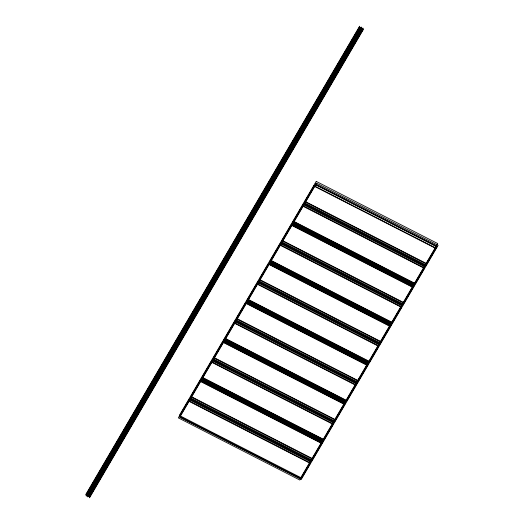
<?xml version="1.0" encoding="UTF-8"?>
<svg xmlns="http://www.w3.org/2000/svg" width="524" height="524" viewBox="0 0 524 524"><rect width="100%" height="100%" fill="white"/><g stroke="black" fill="none" stroke-linecap="round" stroke-linejoin="round"><path stroke-width="0.79" d="M85.877 494.361L359.621 26.2M85.982 494.807L359.726 26.645M86.08 495.252L359.824 27.091M86.185 495.697L359.929 27.536M86.29 496.143L360.034 27.982M87.495 495.187L361.239 27.032M87.6 495.632L361.344 27.477M87.705 496.077L361.449 27.923M87.803 496.523L361.547 28.368M87.908 496.968L361.652 28.813M89.113 496.018L362.896 28.008M89.218 496.464L362.962 28.303M89.322 496.909L363.066 28.748M89.427 497.355L363.171 29.193M89.525 497.8L363.27 29.639M315.186 183.786L436.675 245.946M315.291 184.232L436.78 246.391M316.227 181.396L179.352 415.473L300.841 477.626L437.71 243.549L316.227 181.396M189.721 398.364L178.317 417.87L299.8 480.023L311.21 460.517L189.721 398.364M199.985 380.804L190.86 396.413L312.35 458.566L321.474 442.963L199.985 380.804M212.534 359.346L201.124 378.859L322.614 441.012L334.017 421.506L212.534 359.346M222.798 341.792L213.674 357.401L335.163 419.554L344.288 403.945L222.798 341.792M235.348 320.334L223.938 339.84L345.427 401.993L356.831 382.487L235.348 320.334M245.612 302.78L236.488 318.382L357.971 380.542L367.095 364.933L245.612 302.78M258.155 281.322L246.752 300.828L368.241 362.981L379.645 343.475L258.155 281.322M268.419 263.769L259.295 279.371L380.784 341.524L389.908 325.921L268.419 263.769M280.969 242.311L269.565 261.817L391.048 323.97L402.458 304.464L280.969 242.311M291.233 224.75L282.108 240.359L403.598 302.512L412.722 286.91L291.233 224.75M303.782 203.299L292.372 222.805L413.862 284.958L425.265 265.452L303.782 203.299M314.046 185.738L304.922 201.347L426.412 263.5L435.536 247.891L314.046 185.738M188.686 400.762L179.555 416.364L301.045 478.517L310.169 462.915L188.686 400.762M190.395 397.834L189.256 399.786L310.739 461.939L311.885 459.987L190.395 397.834M200.089 381.249L190.965 396.858L312.455 459.011L321.579 443.409L200.089 381.249M201.799 378.328L200.659 380.28L322.149 442.433L323.288 440.481L201.799 378.328M211.493 361.743L202.369 377.352L323.858 439.505L332.982 423.896L211.493 361.743M213.209 358.822L212.063 360.767L333.552 422.927L334.692 420.975L213.209 358.822M222.903 342.238L213.779 357.846L335.262 419.999L344.386 404.39L222.903 342.238M224.613 339.31L223.473 341.262L344.962 403.414L346.102 401.469L224.613 339.31M234.307 322.732L225.182 338.34L346.672 400.493L355.796 384.885L234.307 322.732M236.016 319.804L234.876 321.756L356.366 383.909L357.506 381.963L236.016 319.804M245.71 303.226L236.586 318.828L358.075 380.987L367.2 365.379L245.71 303.226M247.426 300.298L246.287 302.25L367.769 364.403L368.909 362.451L247.426 300.298M257.12 283.72L247.996 299.322L369.479 361.481L378.61 345.873L257.12 283.72M258.83 280.792L257.69 282.744L379.18 344.897L380.319 342.945L258.83 280.792M268.524 264.214L259.4 279.816L380.889 341.969L390.013 326.367L268.524 264.214M270.233 261.286L269.094 263.238L390.583 325.391L391.723 323.439L270.233 261.286M279.934 244.708L270.803 260.31L392.293 322.463L401.417 306.861L279.934 244.708M281.643 241.78L280.504 243.732L401.987 305.885L403.133 303.933L281.643 241.78M291.337 225.202L282.213 240.804L403.703 302.957L412.827 287.355L291.337 225.202M293.047 222.274L291.907 224.226L413.397 286.379L414.536 284.427L293.047 222.274M302.741 205.69L293.617 221.298L415.106 283.451L424.23 267.849L302.741 205.69M304.457 202.768L303.311 204.714L424.8 266.873L425.94 264.921L304.457 202.768M314.151 186.184L305.027 201.792L426.51 263.945L435.634 248.337L314.151 186.184M188.784 401.207L179.66 416.809L301.149 478.962L310.274 463.36L188.784 401.207M201.334 379.749L189.924 399.255L311.413 461.408L322.823 441.902L201.334 379.749M211.598 362.189L202.474 377.797L323.963 439.95L333.087 424.348L211.598 362.189M224.148 340.731L212.737 360.243L334.227 422.396L345.63 402.891L224.148 340.731M234.411 323.177L225.287 338.786L346.77 400.939L355.901 385.33L234.411 323.177M246.955 301.719L235.551 321.225L357.041 383.378L368.444 363.872L246.955 301.719M257.225 284.165L248.094 299.767L369.584 361.927L378.708 346.318L257.225 284.165M269.768 262.707L258.365 282.213L379.848 344.366L391.258 324.86L269.768 262.707M280.032 245.153L270.908 260.756L392.397 322.908L401.522 307.306L280.032 245.153M292.582 223.696L281.172 243.202L402.661 305.354L414.071 285.849L292.582 223.696M302.846 206.135L293.722 221.744L415.211 283.897L424.335 268.295L302.846 206.135M315.396 184.684L303.986 204.19L425.475 266.343L436.878 246.837L315.396 184.684M316.634 183.177L179.765 417.255L301.254 479.408L438.123 245.33L316.634 183.177"/></g></svg>
